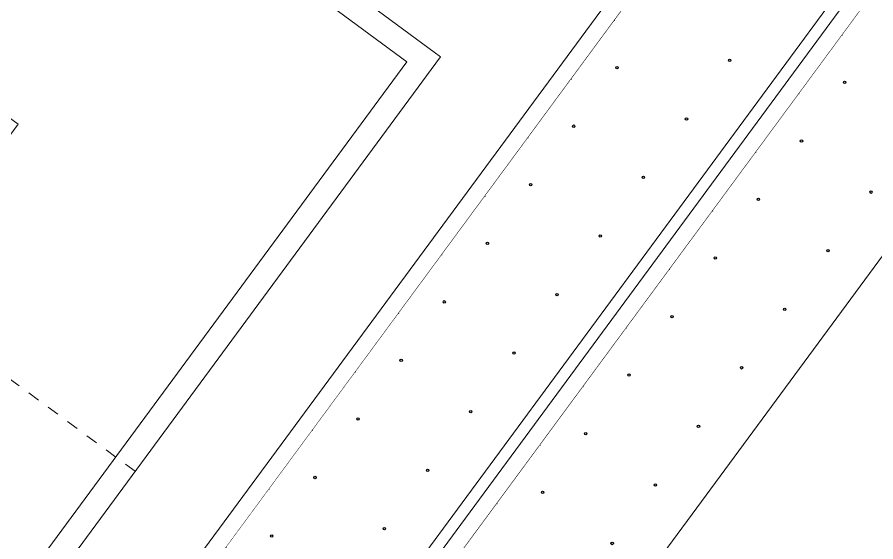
# Model space of a CAD drawing. Header units: metres. Extents: x 432095 to 435012, y 2470938 to 2473256.
# Drawn here: x 433775.65 to 433782.8, y 2471285.79 to 2471290.16 of the extents above; entities that cross this region are included whole.
import ezdxf

# ---------------------------------------------------------------- set-up
doc = ezdxf.new("R2010")
doc.units = ezdxf.units.M
doc.header["$MEASUREMENT"] = 0
doc.set_wipeout_variables(frame=1)
doc.linetypes.add('MB D$0$DASHDOT', pattern=[1, 0.5, -0.25, 0, -0.25])
doc.linetypes.add('MB D$0$HIDDEN', pattern=[0.375, 0.25, -0.125])
doc.layers.add('cong trinh tram 110kv', color=7, linetype='Continuous', lineweight=5)
doc.layers.add('MB D$0$net dut du kien lam', color=8, linetype='MB D$0$HIDDEN', lineweight=20)
doc.layers.add('MB D$0$4-Net thay', color=4, linetype='Continuous')
doc.layers.add('MB D$0$muong cap', color=4, linetype='Continuous')

# ---------------------------------------------------------------- blocks, each defined once
blk = doc.blocks.new('MB D$0$MBA 63')
at = {"layer": 'MB D$0$net dut du kien lam', "color": 8, "linetype": 'MB D$0$DASHDOT', "ltscale": 0.5}
blk.add_line((102388.6, 36012.3), (102388.6, 25012.3), dxfattribs=at)
at = {"layer": 'MB D$0$net dut du kien lam', "color": 0, "linetype": 'ByBlock', "ltscale": 3}
for points in [[(106699.6, 25012.3), (106699.6, 36012.3), (98099.6, 36012.3), (98099.6, 25012.3)], [(106499.6, 25212.3), (106499.6, 35812.3), (98299.6, 35812.3), (98299.6, 25212.3)], [(104138.6, 27512.3), (104138.6, 33512.3), (100638.6, 33512.3), (100638.6, 27512.3)]]:
    blk.add_lwpolyline(points, close=True, dxfattribs=at)
blk = doc.blocks.new('*U36')
at = {"color": 8}
blk.add_wipeout([(350, -720), (350, 500), (-250, 500), (-250, -720)], dxfattribs=at).dxf.layer = 'MB D$0$4-Net thay'
at = {"layer": 'MB D$0$4-Net thay', "color": 8}
for centre in [(50, 250), (50, -470)]:
    blk.add_circle(centre, 10, dxfattribs=at)
blk = doc.blocks.new('12')
at = {"layer": 'MB D$0$muong cap', "color": 0, "linetype": 'ByBlock', "lineweight": -2, "transparency": 16777216, "rotation": 179.999371969158}
blk.add_blockref('*U36', (909428.8, -234246.6), dxfattribs=at)
blk.add_blockref('*U36', (908822.8, -234246.6), dxfattribs=at)
blk.add_blockref('*U36', (908216.8, -234246.6), dxfattribs=at)
blk.add_blockref('*U36', (907610.8, -234246.6), dxfattribs=at)
blk.add_blockref('*U36', (907004.8, -234246.5), dxfattribs=at)
blk.add_blockref('*U36', (906398.8, -234246.5), dxfattribs=at)
blk.add_blockref('*U36', (905792.8, -234246.5), dxfattribs=at)
blk.add_blockref('*U36', (905186.8, -234246.5), dxfattribs=at)
blk.add_blockref('*U36', (904580.8, -234246.5), dxfattribs=at)
blk.add_blockref('*U36', (903974.8, -234246.5), dxfattribs=at)
blk.add_blockref('*U36', (903368.8, -234246.5), dxfattribs=at)
blk = doc.blocks.new('15')
at = {"layer": 'cong trinh tram 110kv', "linetype": 'ByBlock', "lineweight": -2, "transparency": 16777216, "rotation": 179.999371969158}
blk.add_blockref('*U36', (908401.9, -232746.6), dxfattribs=at)
blk.add_blockref('*U36', (907795.9, -232746.6), dxfattribs=at)
blk.add_blockref('*U36', (907189.9, -232746.5), dxfattribs=at)
blk.add_blockref('*U36', (906583.9, -232746.5), dxfattribs=at)
blk.add_blockref('*U36', (905977.9, -232746.5), dxfattribs=at)
blk.add_blockref('*U36', (905371.9, -232746.5), dxfattribs=at)
blk.add_blockref('*U36', (904765.9, -232746.5), dxfattribs=at)
blk.add_blockref('*U36', (904159.9, -232746.5), dxfattribs=at)
blk.add_blockref('*U36', (903553.9, -232746.5), dxfattribs=at)
blk.add_blockref('*U36', (902947.9, -232746.5), dxfattribs=at)

msp = doc.modelspace()

# ---------------------------------------------------------------- linework, layer by layer
at = {"layer": 'cong trinh tram 110kv'}
for p, q in [((433790.0994, 2471300.5309), (433775.0233, 2471280.0706)), ((433790.2465, 2471300.4946), (433775.1016, 2471279.9409)), ((433784.2479, 2471295.2869), (433774.7435, 2471282.3882)), ((433784.395, 2471295.2505), (433774.8221, 2471282.2585))]:
    msp.add_line(p, q, dxfattribs=at)
for points in [[(433792.3261, 2471301.0242), (433792.3261, 2471301.0242), (433775.2121, 2471277.7975)], [(433786.4746, 2471295.7801), (433786.4746, 2471295.7801), (433774.9324, 2471280.1153)]]:
    msp.add_lwpolyline(points, dxfattribs=at)

# ---------------------------------------------------------------- block references
at = {"layer": 'cong trinh tram 110kv', "xscale": 0.001000000045165598, "yscale": 0.00100000003283925, "zscale": 0.001, "rotation": 233.6153637256497}
msp.add_blockref('MB D$0$MBA 63', (433808.3774, 2471390.1698), dxfattribs=at)

# ---------------------------------------------------------------- next in the draw order: block references
at = {"layer": 'cong trinh tram 110kv', "xscale": 0.001000000045171426, "yscale": 0.00100000003283925, "zscale": 0.001, "rotation": 233.6159934062955}
msp.add_blockref('12', (434505.9928, 2471878.8412), dxfattribs=at)

# ---------------------------------------------------------------- next in the draw order: block references
msp.add_blockref('15', (434506.0733, 2471878.7819), dxfattribs=at)

doc.saveas('drawing.dxf')
